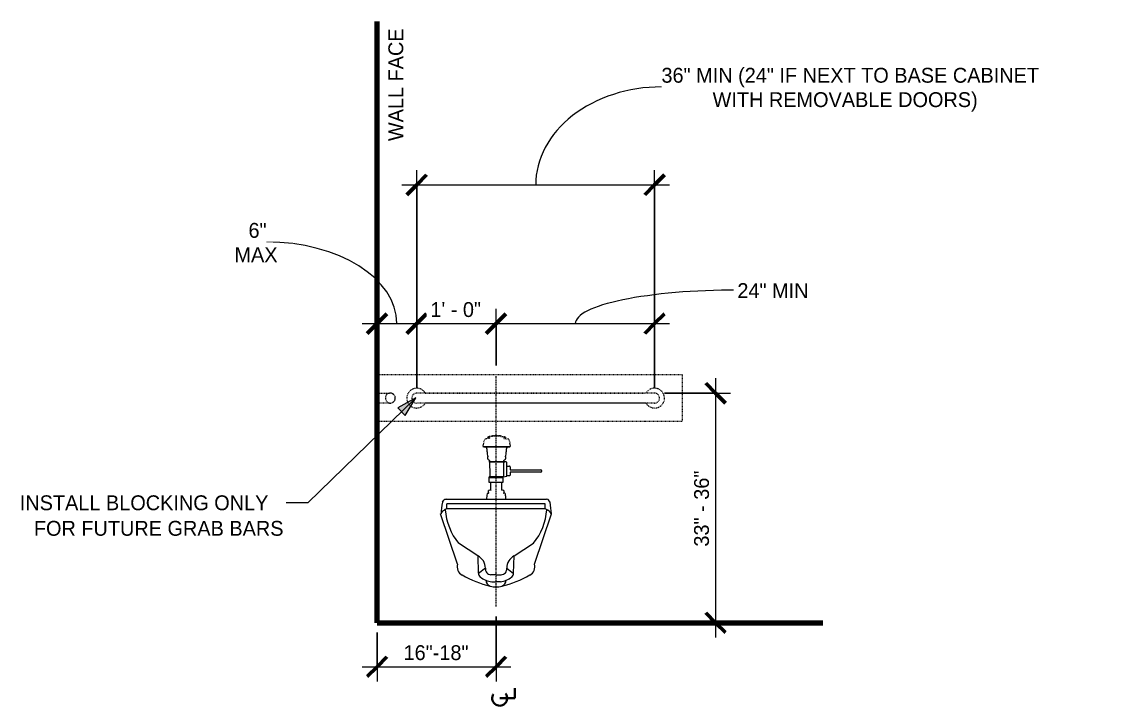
# Model space of a CAD drawing. Header units: inches. Extents: x 1054 to 2582, y -471 to -89.
# Drawn here: x 1340.3 to 1504, y -202.1 to -98.5 of the extents above; entities that cross this region are included whole.
import ezdxf

# ---------------------------------------------------------------- set-up
doc = ezdxf.new("R2010")
doc.units = ezdxf.units.IN
doc.header["$MEASUREMENT"] = 0
doc.linetypes.add('Center 1_4_', pattern=[0.53125, 0.25, -0.09375, 0.09375, -0.09375])
doc.linetypes.add('Dot 1_32_', pattern=[0.03125, 0, -0.03125])
for name, color, linetype, lineweight in [('A-ANNO-DIMS', 211, 'Continuous', 9), ('A-ANNO-DIMS-24', 211, 'Continuous', 9), ('A-ANNO-NOTE', 131, 'Continuous', 9), ('A-ANNO-NOTE-1', 131, 'Continuous', 30), ('A-DETL-1', 90, 'Dot 1_32_', 18), ('A-DETL-CNTR', 5, 'Center 1_4_', 9), ('A-DETL-THIN', 151, 'Continuous', 9), ('A-DETL-WIDE', 214, 'Continuous', 70), ('G-ANNO-TEXT-1', 147, 'Continuous', 20)]:
    doc.layers.add(name, color=color, linetype=linetype, lineweight=lineweight)
doc.styles.add('Century Gothic', font='ufonts.com_century-gothic.ttf', dxfattribs={"height": 2.25})
doc.dimstyles.new('OD_1__HACK', dxfattribs={"dimscale": 12, "dimtxt": 2.349379, "dimasz": 0.25, "dimexe": 0.1875, "dimexo": 0.125, "dimgap": 0.03125, "dimtad": 1, "dimdec": 0, "dimzin": 3, "dimdsep": 46, "dimlunit": 4, "dimtxsty": 'Century Gothic', "dimblk1": 'OBLIQUE', "dimblk2": 'OBLIQUE', "dimsah": 1, "dimcen": 0.09, "dimdle": 0.1875, "dimazin": 0, "dimtfac": 1, "dimtdec": 4, "dimtix": 1, "dimtmove": 0, "dimatfit": 3, "dimfxl": 1, "dimtvp": 1, "dimtfill": 1, "dimfrac": 2, "dimtolj": 1, "dimtzin": 0, "dimarcsym": 2})
doc.dimstyles.new('OD_1__HACK_1', dxfattribs={"dimscale": 12, "dimtxt": 2.349379, "dimasz": 0.25, "dimexe": 0.1875, "dimexo": 0.125, "dimgap": 0.03125, "dimtad": 1, "dimdec": 0, "dimzin": 3, "dimdsep": 46, "dimlunit": 4, "dimtxsty": 'Century Gothic', "dimblk1": 'OBLIQUE', "dimblk2": 'OBLIQUE', "dimsah": 1, "dimcen": 0.09, "dimdle": 0.1875, "dimazin": 0, "dimtfac": 1, "dimtdec": 4, "dimtix": 1, "dimtmove": 1, "dimatfit": 3, "dimfxl": 1, "dimtvp": 1, "dimtfill": 1, "dimfrac": 2, "dimtolj": 1, "dimtzin": 0, "dimarcsym": 2})

# ---------------------------------------------------------------- blocks, each defined once
blk = doc.blocks.new('DIMBLOCK14-ADA - TYPE A - WATER CLOSET - ELEVATION - FRONT')
at = {"layer": 'A-ANNO-DIMS-24'}
for p, q in [((1400.11, -153.96), (1400.11, -141.94)), ((1394.11, -143.57), (1394.11, -146.44)), ((1394.11, -144.19), (1394.11, -143.57)), ((1391.86, -144.19), (1402.36, -144.19)), ((1400.11, -144.19), (1400.11, -153.96))]:
    blk.add_line(p, q, dxfattribs=at)
at = {"layer": 'A-ANNO-DIMS-24', "lineweight": 50}
for p, q in [((1394.11, -144.19), (1395.61, -142.69)), ((1400.11, -144.19), (1401.61, -142.69)), ((1394.11, -144.19), (1392.61, -145.69)), ((1400.11, -144.19), (1398.61, -145.69))]:
    blk.add_line(p, q, dxfattribs=at)
at = {"layer": 'A-ANNO-DIMS-24'}
blk.add_ellipse((1377.38, -144.19), major_axis=(19.74, 0), ratio=0.626562, start_param=0, end_param=1.570796, dxfattribs=at)
at = {"layer": 'A-ANNO-DIMS-24', "color": 0, "insert": (1372.53, -132.63), "char_height": 2.25, "width": 8.3683, "attachment_point": 1, "line_spacing_factor": 0.984502, "style": 'Century Gothic', "bg_fill": 3, "box_fill_scale": 1.25, "bg_fill_color": 256, "bg_fill_true_color": 13158600, "bg_fill_transparency": 0}
blk.add_mtext('MAX', dxfattribs=at)
at = {"layer": 'A-ANNO-DIMS-24', "color": 0, "insert": (1374.65, -128.94), "char_height": 2.25, "width": 3.2668, "attachment_point": 1, "line_spacing_factor": 0.984502, "style": 'Century Gothic', "bg_fill": 3, "box_fill_scale": 1.25, "bg_fill_color": 256, "bg_fill_true_color": 13158600, "bg_fill_transparency": 0}
blk.add_mtext('6"', dxfattribs=at)
blk = doc.blocks.new('_Oblique')
at = {"color": 0, "linetype": 'ByBlock', "lineweight": -2}
blk.add_line((-0.5, -0.5), (0.5, 0.5), dxfattribs=at)
blk = doc.blocks.new('DIMBLOCK15-ADA - TYPE A - WATER CLOSET - ELEVATION - FRONT')
at = {"layer": 'A-ANNO-DIMS-24'}
for p, q in [((1400.11, -153.96), (1400.11, -120.93)), ((1436.11, -153.96), (1436.11, -120.93)), ((1397.86, -123.18), (1438.36, -123.18)), ((1400.11, -123.18), (1400.11, -153.96)), ((1436.11, -123.18), (1436.11, -153.96))]:
    blk.add_line(p, q, dxfattribs=at)
at = {"layer": 'A-ANNO-DIMS-24', "lineweight": 50}
for p, q in [((1400.11, -123.18), (1401.61, -121.68)), ((1436.11, -123.18), (1437.61, -121.68)), ((1400.11, -123.18), (1398.61, -124.68)), ((1436.11, -123.18), (1434.61, -124.68))]:
    blk.add_line(p, q, dxfattribs=at)
at = {"layer": 'A-ANNO-DIMS-24'}
blk.add_ellipse((1437.15, -123.18), major_axis=(19.03, 0), ratio=0.77956, start_param=1.570796, end_param=3.141593, dxfattribs=at)
at = {"layer": 'A-ANNO-DIMS-24', "color": 0, "insert": (1444.89, -109.15), "char_height": 2.25, "width": 47.7483, "attachment_point": 1, "line_spacing_factor": 0.984502, "style": 'Century Gothic', "bg_fill": 3, "box_fill_scale": 1.25, "bg_fill_color": 256, "bg_fill_true_color": 13158600, "bg_fill_transparency": 0}
blk.add_mtext('WITH REMOVABLE DOORS)', dxfattribs=at)
at = {"layer": 'A-ANNO-DIMS-24', "color": 0, "insert": (1437.15, -105.46), "char_height": 2.25, "width": 66.3196, "attachment_point": 1, "line_spacing_factor": 0.984502, "style": 'Century Gothic', "bg_fill": 3, "box_fill_scale": 1.25, "bg_fill_color": 256, "bg_fill_true_color": 13158600, "bg_fill_transparency": 0}
blk.add_mtext('36" MIN (24" IF NEXT TO BASE CABINET', dxfattribs=at)
blk = doc.blocks.new('DIMBLOCK16-ADA - TYPE A - WATER CLOSET - ELEVATION - FRONT')
at = {"layer": 'A-ANNO-DIMS-24'}
for p, q in [((1412.11, -188.53), (1412.11, -198.38)), ((1412.11, -196.13), (1412.11, -188.53)), ((1394.11, -190.96), (1394.11, -198.38)), ((1394.11, -196.13), (1394.11, -190.96)), ((1391.86, -196.13), (1414.36, -196.13))]:
    blk.add_line(p, q, dxfattribs=at)
at = {"layer": 'A-ANNO-DIMS-24', "lineweight": 50}
for p, q in [((1394.11, -196.13), (1395.61, -194.63)), ((1412.11, -196.13), (1413.61, -194.63)), ((1394.11, -196.13), (1392.61, -197.63)), ((1412.11, -196.13), (1410.61, -197.63))]:
    blk.add_line(p, q, dxfattribs=at)
at = {"layer": 'A-ANNO-DIMS-24', "color": 0, "insert": (1398.12, -192.87), "char_height": 2.25, "width": 11.993, "attachment_point": 1, "line_spacing_factor": 0.984502, "style": 'Century Gothic', "bg_fill": 3, "box_fill_scale": 1.25, "bg_fill_color": 256, "bg_fill_true_color": 13158600, "bg_fill_transparency": 0}
blk.add_mtext('16"-18"', dxfattribs=at)
blk = doc.blocks.new('Centerline - Centerline 2-491272-ADA - TYPE A - WATER CLOSET - ELEVATION - FRONT')
at = {"layer": 'A-ANNO-NOTE-1'}
for p, q in [((999.37, -200.9), (999.37, -199.36)), ((997.12, -200.9), (999.37, -200.9))]:
    blk.add_line(p, q, dxfattribs=at)
blk.add_arc((997.09, -200.9), 1.13, 145.7755, 38.0372, dxfattribs=at)
blk = doc.blocks.new('DIMBLOCK17-ADA - TYPE A - WATER CLOSET - ELEVATION - FRONT')
at = {"layer": 'A-ANNO-DIMS-24'}
for p, q in [((1400.11, -153.96), (1400.11, -141.94)), ((1412.11, -150.53), (1412.11, -141.94)), ((1397.86, -144.19), (1412.11, -144.19)), ((1400.11, -144.19), (1400.11, -153.96)), ((1412.11, -144.19), (1412.11, -150.53))]:
    blk.add_line(p, q, dxfattribs=at)
at = {"layer": 'A-ANNO-DIMS-24', "lineweight": 50}
for p, q in [((1400.11, -144.19), (1401.61, -142.69)), ((1412.11, -144.19), (1413.61, -142.69)), ((1400.11, -144.19), (1398.61, -145.69)), ((1412.11, -144.19), (1410.61, -145.69))]:
    blk.add_line(p, q, dxfattribs=at)
at = {"layer": 'A-ANNO-DIMS-24', "color": 0, "insert": (1402.18, -140.93), "char_height": 2.25, "width": 9.4423, "attachment_point": 1, "line_spacing_factor": 0.984502, "style": 'Century Gothic', "bg_fill": 3, "box_fill_scale": 1.25, "bg_fill_color": 256, "bg_fill_true_color": 13158600, "bg_fill_transparency": 0}
blk.add_mtext('1\' - 0"', dxfattribs=at)
blk = doc.blocks.new('DIMBLOCK18-ADA - TYPE A - WATER CLOSET - ELEVATION - FRONT')
at = {"layer": 'A-ANNO-DIMS-24'}
for p, q in [((1412.11, -150.53), (1412.11, -141.94)), ((1436.11, -153.96), (1436.11, -141.94)), ((1412.11, -144.19), (1438.36, -144.19)), ((1412.11, -144.19), (1412.11, -150.53)), ((1436.11, -144.19), (1436.11, -153.96))]:
    blk.add_line(p, q, dxfattribs=at)
at = {"layer": 'A-ANNO-DIMS-24', "lineweight": 50}
for p, q in [((1412.11, -144.19), (1413.61, -142.69)), ((1436.11, -144.19), (1437.61, -142.69)), ((1412.11, -144.19), (1410.61, -145.69)), ((1436.11, -144.19), (1434.61, -145.69))]:
    blk.add_line(p, q, dxfattribs=at)
at = {"layer": 'A-ANNO-DIMS-24'}
blk.add_ellipse((1448.64, -144.19), major_axis=(24.53, 0), ratio=0.207678, start_param=1.570796, end_param=3.141593, dxfattribs=at)
at = {"layer": 'A-ANNO-DIMS-24', "color": 0, "insert": (1448.64, -138.06), "char_height": 2.25, "width": 13.5145, "attachment_point": 1, "line_spacing_factor": 0.984502, "style": 'Century Gothic', "bg_fill": 3, "box_fill_scale": 1.25, "bg_fill_color": 256, "bg_fill_true_color": 13158600, "bg_fill_transparency": 0}
blk.add_mtext('24" MIN', dxfattribs=at)
blk = doc.blocks.new('DIMBLOCK19-ADA - TYPE A - WATER CLOSET - ELEVATION - FRONT')
at = {"layer": 'A-ANNO-DIMS-24', "lineweight": 50}
for p, q in [((1445.35, -154.71), (1443.85, -153.21)), ((1445.35, -154.71), (1446.85, -156.21)), ((1445.35, -189.46), (1443.85, -187.96)), ((1445.35, -189.46), (1446.85, -190.96))]:
    blk.add_line(p, q, dxfattribs=at)
at = {"layer": 'A-ANNO-DIMS-24'}
for p, q in [((1445.35, -152.46), (1445.35, -191.71)), ((1437.61, -154.71), (1447.6, -154.71)), ((1445.35, -154.71), (1437.61, -154.71)), ((1445.97, -189.46), (1443.1, -189.46)), ((1445.35, -189.46), (1445.97, -189.46))]:
    blk.add_line(p, q, dxfattribs=at)
at = {"layer": 'A-ANNO-DIMS-24', "color": 0, "insert": (1442.09, -177.94), "char_height": 2.25, "width": 14.0515, "attachment_point": 1, "rotation": 90, "line_spacing_factor": 0.984502, "style": 'Century Gothic', "bg_fill": 3, "box_fill_scale": 1.25, "bg_fill_color": 256, "bg_fill_true_color": 13158600, "bg_fill_transparency": 0}
blk.add_mtext('33" - 36"', dxfattribs=at)

msp = doc.modelspace()

# ---------------------------------------------------------------- linework, layer by layer
at = {"layer": 'A-DETL-1'}
for p, q in [((1394.11, -151.96), (1394.11, -154.71)), ((1440.36, -151.96), (1394.11, -151.96)), ((1440.36, -158.96), (1440.36, -151.96)), ((1394.11, -154.71), (1396.11, -154.71)), ((1394.11, -154.71), (1396.11, -154.71)), ((1436.11, -154.71), (1400.11, -154.71)), ((1401.41, -154.71), (1434.81, -154.71)), ((1396.11, -156.21), (1394.11, -156.21)), ((1394.11, -156.21), (1394.11, -158.96)), ((1396.11, -156.21), (1394.11, -156.21)), ((1436.11, -156.21), (1400.11, -156.21)), ((1434.81, -156.21), (1401.41, -156.21)), ((1394.11, -158.96), (1440.36, -158.96)), ((1410.41, -161.67), (1410.2, -162.26)), ((1411.14, -161.58), (1410.62, -161.61)), ((1410.87, -161.35), (1410.83, -161.43)), ((1410.83, -161.43), (1410.94, -161.46)), ((1410.95, -161.3), (1410.87, -161.35)), ((1411.06, -161.29), (1410.95, -161.3)), ((1410.97, -161.44), (1411.06, -161.42)), ((1411.58, -161.28), (1411.06, -161.29)), ((1411.06, -161.42), (1411.14, -161.42)), ((1411.14, -161.42), (1411.14, -161.58)), ((1411.43, -161.16), (1412.84, -161.16)), ((1412.87, -161.16), (1411.58, -161.16)), ((1411.58, -161.16), (1411.58, -161.28)), ((1412.84, -161.16), (1412.84, -161.28)), ((1412.84, -161.28), (1413.36, -161.29)), ((1413.36, -161.42), (1413.28, -161.42)), ((1413.28, -161.42), (1413.28, -161.58)), ((1413.28, -161.58), (1413.81, -161.61)), ((1413.36, -161.29), (1413.47, -161.3)), ((1413.46, -161.44), (1413.36, -161.42)), ((1413.47, -161.3), (1413.56, -161.35)), ((1413.59, -161.43), (1413.48, -161.46)), ((1413.56, -161.35), (1413.59, -161.43)), ((1414.02, -161.67), (1414.22, -162.26))]:
    msp.add_line(p, q, dxfattribs=at)
for centre, radius, start, end in [((1396.11, -155.46), 0.75, 90.1167, 267.6607), ((1396.11, -155.46), 0.75, 267.6607, 90.1167), ((1396.11, -155.46), 0.75, 270, 90), ((1396.11, -155.46), 0.75, 270, 90), ((1400.11, -155.46), 1.5, 30, 330), ((1400.11, -155.46), 1.5, 30, 330), ((1400.11, -155.46), 0.75, 90, 270), ((1436.11, -155.46), 1.5, 210, 150), ((1436.11, -155.46), 1.5, 210, 150), ((1436.11, -155.46), 0.75, 270, 90), ((1410.64, -162.17), 0.555, 92.4146, 115.0174), ((1413.78, -162.17), 0.555, 64.9826, 87.5854)]:
    msp.add_arc(centre, radius, start, end, dxfattribs=at)
at = {"layer": 'A-DETL-CNTR'}
msp.add_line((1412.11, -187.03), (1412.11, -152.03), dxfattribs=at)
at = {"layer": 'A-DETL-THIN'}
for p, q in [((1414.11, -162.82), (1410.1, -162.82)), ((1410.25, -162.82), (1414.2, -162.82)), ((1410.25, -162.82), (1410.45, -162.82)), ((1414.17, -162.82), (1413.97, -162.82)), ((1413.18, -165.13), (1411, -165.13)), ((1411.24, -165.13), (1413.43, -165.13)), ((1413.63, -165.13), (1413.18, -165.13)), ((1413.23, -165.13), (1413.23, -167.36)), ((1413.73, -165.75), (1413.73, -165.23)), ((1413.73, -167.26), (1413.73, -165.75)), ((1413.73, -165.75), (1413.83, -165.75)), ((1413.83, -165.75), (1414.13, -165.75)), ((1414.23, -165.85), (1414.23, -166.3)), ((1414.23, -166.3), (1418.88, -166.3)), ((1418.88, -166.68), (1414.23, -166.68)), ((1414.23, -166.68), (1414.23, -167.13)), ((1418.98, -166.4), (1418.98, -166.58)), ((1411.1, -167.49), (1411.18, -167.35)), ((1411.1, -168.24), (1411.1, -167.49)), ((1411.1, -167.49), (1413.13, -167.49)), ((1411.35, -168.24), (1411.1, -168.24)), ((1411.18, -167.35), (1413.23, -167.35)), ((1411.35, -169.42), (1411.35, -168.24)), ((1412.95, -168.24), (1411.35, -168.24)), ((1413.13, -168.24), (1412.95, -168.24)), ((1412.95, -168.24), (1412.95, -169.42)), ((1413.13, -167.49), (1413.07, -167.35)), ((1413.13, -167.49), (1413.13, -168.24)), ((1413.23, -167.36), (1413.73, -167.26)), ((1414.13, -167.23), (1413.73, -167.23)), ((1410.98, -169.75), (1410.98, -169.46)), ((1410.98, -169.83), (1411.03, -169.83)), ((1411.03, -169.79), (1411, -169.77)), ((1411.03, -169.83), (1411.03, -169.79)), ((1413.23, -169.79), (1413.23, -169.83)), ((1413.23, -169.83), (1413.31, -169.83)), ((1413.28, -169.46), (1413.28, -169.75)), ((1404.01, -171.23), (1404.22, -170.93)), ((1404.49, -170.74), (1410.68, -170.74)), ((1419.57, -171.46), (1404.65, -171.46)), ((1404.65, -172.21), (1404.65, -171.46)), ((1410.68, -170.74), (1413.62, -170.74)), ((1413.62, -170.74), (1419.73, -170.74)), ((1419.57, -172.21), (1419.57, -171.46)), ((1420.29, -171.23), (1420.08, -170.93)), ((1406.28, -180.59), (1403.72, -172.98)), ((1419.57, -172.21), (1404.65, -172.21)), ((1417.95, -180.59), (1420.5, -172.98)), ((1409.36, -179.34), (1406.43, -177.44)), ((1414.86, -179.34), (1417.79, -177.44)), ((1409.44, -181.95), (1409.39, -179.36)), ((1414.78, -181.95), (1414.84, -179.36)), ((1410.5, -181.22), (1409.44, -182.03)), ((1413.73, -181.22), (1414.78, -182.03)), ((1412.11, -182.2), (1411.35, -182.2)), ((1411.46, -183.28), (1412.11, -183.28)), ((1412.11, -182.2), (1412.88, -182.2)), ((1412.77, -183.28), (1412.11, -183.28))]:
    msp.add_line(p, q, dxfattribs=at)
for centre, radius, start, end in [((1411.44, -162.68), 1.31, 161.3772, 180.6602), ((1410.26, -162.69), 0.128, 183.401, 265.4984), ((1410.46, -163.04), 0.225, 33.2141, 93.1651), ((1409.28, -163.5), 1.49, 355.6372, 22.8959), ((1412.93, -163.67), 2.17, 178.3, 197.1334), ((1411.49, -163.67), 2.17, 342.8666, 1.7), ((1415.14, -163.5), 1.49, 157.1041, 184.3628), ((1413.96, -163.04), 0.225, 86.8349, 146.7859), ((1414.16, -162.69), 0.128, 274.5016, 356.599), ((1412.98, -162.68), 1.31, 359.3398, 18.6228), ((1411.2, -164.49), 0.384, 152.5876, 232.0612), ((1411.06, -164.67), 0.15, 232.0612, 277.9388), ((1412.08, -164.63), 1.02, 190.891, 209.0508), ((1371.91, -166.88), 39.3, 359.3136, 2.5535), ((1412.34, -164.63), 1.02, 330.9492, 349.109), ((1413.37, -164.67), 0.15, 262.0612, 307.9388), ((1413.22, -164.49), 0.384, 307.9388, 27.4124), ((1413.63, -165.23), 0.1, 0, 90), ((1414.13, -165.85), 0.1, 0, 90), ((1418.88, -166.4), 0.1, 0, 90), ((1418.88, -166.58), 0.1, 270, 0), ((1414.13, -167.13), 0.1, 270, 0), ((1413.94, -170.75), 3.26, 166.1129, 179.8115), ((1410.98, -170.03), 0.212, 122.9056, 164.4355), ((1410.96, -170.09), 0.254, 85.1994, 112.8802), ((1411.04, -169.48), 0.0581, 99.3527, 160.6931), ((1411.01, -169.75), 0.0276, 181.5436, 247.2752), ((1411.21, -170.4), 0.988, 81.5304, 100.3331), ((1413.05, -170.35), 0.938, 79.1038, 96.0453), ((1413.12, -169.73), 0.326, 64.5502, 70.0993), ((1413.25, -169.47), 0.0299, 4.1841, 64.5502), ((1413.25, -169.75), 0.0257, 285.4894, 358.8393), ((1413.34, -170.06), 0.228, 62.7112, 96.0408), ((1413.25, -170.08), 0.29, 15.2723, 49.0667), ((1407.77, -171.04), 5.85, 2.9013, 10.2465), ((1420.71, -174.1), 16.95, 170.2305, 176.2068), ((1404.58, -171.19), 0.448, 92.4348, 144.1467), ((1419.72, -171.19), 0.448, 35.8533, 87.5652), ((1403.59, -174.1), 16.95, 3.7932, 9.7695), ((1405.2, -173.83), 1.7, 118.6706, 148.2067), ((1405.2, -173.83), 1.7, 108.8252, 118.6706), ((1413.81, -171.59), 9.42, 184.6807, 218.3892), ((1410.41, -171.59), 9.42, 321.6108, 355.3193), ((1419.02, -173.83), 1.7, 64.0071, 71.1748), ((1419.02, -173.83), 1.7, 31.7933, 64.0071), ((1408.39, -181.21), 2.11, 359.8863, 62.536), ((1415.84, -181.21), 2.11, 117.464, 180.1137), ((1407.7, -180.96), 1.47, 165.4143, 240.8778), ((1411.35, -181.34), 0.855, 171.7345, 270), ((1412.88, -181.34), 0.855, 270, 8.2655), ((1416.53, -180.96), 1.47, 299.1222, 14.5857), ((1415.58, -166.81), 17.66, 240.8778, 255.7815), ((1410.15, -181.98), 0.711, 177.2683, 233.8703), ((1412.09, -179.33), 3.99, 233.8703, 260.9446), ((1411.62, -182.96), 1.05, 183.8931, 248.7099), ((1412.14, -179.33), 3.99, 279.0554, 306.1297), ((1408.65, -166.81), 17.66, 284.2185, 299.1222), ((1412.61, -182.96), 1.05, 291.2901, 356.1069), ((1414.07, -181.98), 0.711, 306.1297, 2.7317), ((1412.05, -180.75), 3.28, 255.7815, 271.1536), ((1412.18, -180.75), 3.28, 268.8464, 284.2185)]:
    msp.add_arc(centre, radius, start, end, dxfattribs=at)
at = {"layer": 'A-DETL-WIDE'}
for q in [(1394.11, -98.46), (1461.56, -189.46)]:
    msp.add_line((1394.11, -189.46), q, dxfattribs=at)
at = {"layer": 'G-ANNO-TEXT-1'}
for p, q in [((1397.26, -156.94), (1398.38, -158.09)), ((1383.62, -171.3), (1380.33, -171.3))]:
    msp.add_line(p, q, dxfattribs=at)

# ---------------------------------------------------------------- block references
at = {"layer": 'A-ANNO-NOTE'}
msp.add_blockref('Centerline - Centerline 2-491272-ADA - TYPE A - WATER CLOSET - ELEVATION - FRONT', (415.58, 0), dxfattribs=at)

# ---------------------------------------------------------------- texts
at = {"layer": 'G-ANNO-TEXT-1', "char_height": 2.25, "attachment_point": 1, "style": 'Century Gothic'}
for s, insert, width in [('INSTALL BLOCKING ONLY ', (1340.04, -170.18), 46.5105), ('FOR FUTURE GRAB BARS', (1342.17, -174.05), 43.935)]:
    msp.add_mtext(s, dxfattribs=dict(at, insert=insert, width=width))

# ---------------------------------------------------------------- next in the draw order: dimensions: what is measured, and where the dimension line sits
at = {"layer": 'A-ANNO-DIMS'}
dim = msp.add_linear_dim(base=(1400.11, -144.19), p1=(1394.11, -142.07), p2=(1400.11, -155.46), text='<>\\XMAX', dimstyle='OD_1__HACK_1', override={"dimpost": '<>', "dimfxl": 14.679792}, dxfattribs=at)
dim.commit()
dim.dimension.update_dxf_attribs({"geometry": 'DIMBLOCK14-ADA - TYPE A - WATER CLOSET - ELEVATION - FRONT', "text_midpoint": (1374.65, -131.94), "dimtype": 160})
dim = msp.add_linear_dim(base=(1412.11, -196.13), p1=(1394.11, -189.46), p2=(1412.11, -187.03), text='16"-18"', dimstyle='OD_1__HACK', override={"dimpost": '<>', "dimfxl": 18.163453}, dxfattribs=at)
dim.commit()
dim.dimension.update_dxf_attribs({"geometry": 'DIMBLOCK16-ADA - TYPE A - WATER CLOSET - ELEVATION - FRONT', "text_midpoint": (1403.11, -194.57)})

# ---------------------------------------------------------------- next in the draw order: dimensions: what is measured, and where the dimension line sits
dim = msp.add_linear_dim(base=(1436.11, -123.18), p1=(1400.11, -155.46), p2=(1436.11, -155.46), text='36" MIN (24" IF NEXT TO BASE CABINET\\XWITH REMOVABLE DOORS)', dimstyle='OD_1__HACK_1', override={"dimpost": '<>', "dimfxl": 36}, dxfattribs=at)
dim.commit()
dim.dimension.update_dxf_attribs({"geometry": 'DIMBLOCK15-ADA - TYPE A - WATER CLOSET - ELEVATION - FRONT', "text_midpoint": (1437.15, -108.46), "dimtype": 160})

# ---------------------------------------------------------------- next in the draw order: texts
at = {"layer": 'G-ANNO-TEXT-1', "insert": (1395.82, -116.55), "char_height": 2.25, "width": 21.0585, "attachment_point": 1, "rotation": 90, "style": 'Century Gothic'}
msp.add_mtext('WALL FACE', dxfattribs=at)

# ---------------------------------------------------------------- next in the draw order: dimensions: what is measured, and where the dimension line sits
at = {"layer": 'A-ANNO-DIMS'}
dim = msp.add_linear_dim(base=(1412.11, -144.19), p1=(1400.11, -155.46), p2=(1412.11, -152.03), dimstyle='OD_1__HACK', override={"dimpost": '<>', "dimfxl": 12.480928}, dxfattribs=at)
dim.commit()
dim.dimension.update_dxf_attribs({"geometry": 'DIMBLOCK17-ADA - TYPE A - WATER CLOSET - ELEVATION - FRONT', "text_midpoint": (1406.11, -142.63)})

# ---------------------------------------------------------------- next in the draw order: hatches: boundary and pattern name
at = {"layer": 'G-ANNO-TEXT-1'}
msp.add_hatch(color=256, dxfattribs=at).paths.add_polyline_path([(1399.97, -155.43), (1397.26, -156.94), (1398.38, -158.09)], flags=0)

# ---------------------------------------------------------------- next in the draw order: linework, layer by layer
for p, q in [((1399.97, -155.43), (1383.62, -171.3)), ((1399.97, -155.43), (1397.26, -156.94)), ((1398.38, -158.09), (1399.97, -155.43))]:
    msp.add_line(p, q, dxfattribs=at)

# ---------------------------------------------------------------- next in the draw order: dimensions: what is measured, and where the dimension line sits
at = {"layer": 'A-ANNO-DIMS'}
dim = msp.add_linear_dim(base=(1436.11, -144.19), p1=(1412.11, -152.03), p2=(1436.11, -155.46), text='24" MIN', dimstyle='OD_1__HACK_1', override={"dimpost": '<>', "dimfxl": 24.244042}, dxfattribs=at)
dim.commit()
dim.dimension.update_dxf_attribs({"geometry": 'DIMBLOCK18-ADA - TYPE A - WATER CLOSET - ELEVATION - FRONT', "text_midpoint": (1455.4, -139.56), "dimtype": 160})

# ---------------------------------------------------------------- next in the draw order: dimensions: what is measured, and where the dimension line sits
dim = msp.add_linear_dim(base=(1445.35, -189.46), p1=(1436.11, -154.71), p2=(1447.47, -189.46), angle=90, text='33" - 36"', dimstyle='OD_1__HACK', override={"dimpost": '<>', "dimfxl": 36.557967}, dxfattribs=at)
dim.commit()
dim.dimension.update_dxf_attribs({"geometry": 'DIMBLOCK19-ADA - TYPE A - WATER CLOSET - ELEVATION - FRONT', "text_midpoint": (1443.79, -172.09)})

doc.saveas('drawing.dxf')
